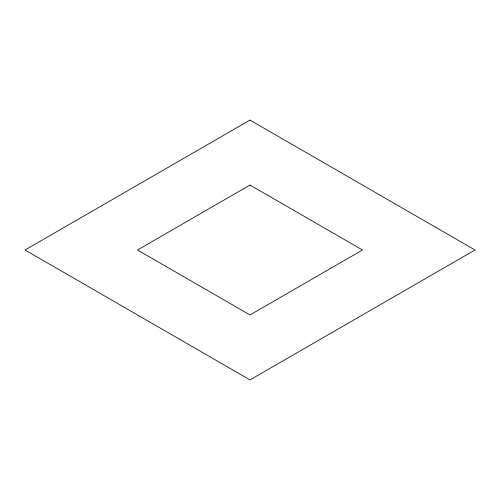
<?xml version="1.0" encoding="UTF-8"?>
<svg xmlns="http://www.w3.org/2000/svg" width="500" height="500" viewBox="0 0 500 500"><rect width="100%" height="100%" fill="white"/><g stroke="black" fill="none" stroke-linecap="round" stroke-linejoin="round"><path stroke-width="0.75" d="M250 120.1L25 250L250 379.9L475 250L250 120.1M250 185.05L137.5 250L250 314.95L362.5 250L250 185.05"/></g></svg>
